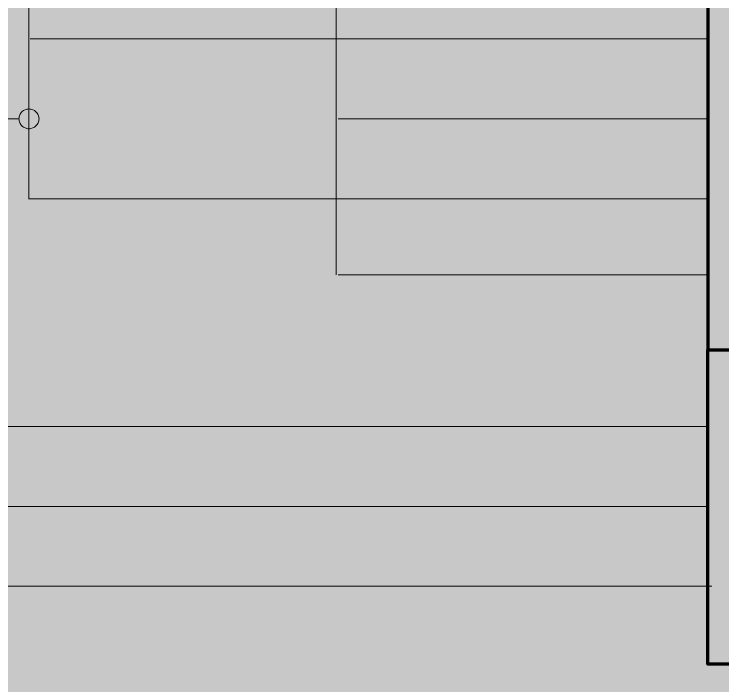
# Model space of a CAD drawing. Header units: millimetres. Extents: x 0 to 418, y 2 to 297.
# Drawn here: x 138.69 to 183.47, y 54.8 to 97.24 of the extents above; entities that cross this region are included whole.
import ezdxf

# ---------------------------------------------------------------- set-up
doc = ezdxf.new("R2010")
doc.units = ezdxf.units.MM
doc.header["$MEASUREMENT"] = 0
doc.layers.get('0').update_dxf_attribs({"linetype": 'CONTINUOUS'})

msp = doc.modelspace()

# ---------------------------------------------------------------- hatches: boundary and pattern name
at = {"true_color": 0xffffff}
for points in [[(-0.132, 297.01), (-0.132, 1.627), (417.7, 1.627), (417.7, 297.01)], [(-0.132, 297.01), (-0.132, 1.89), (417.7, 1.89), (417.7, 297.01)], [(182.522, 120.754), (182.522, 76.023), (192.619, 76.023), (192.619, 120.754)], [(182.522, 76.023), (182.522, 56.158), (192.471, 56.158), (192.471, 76.023)]]:
    msp.add_hatch(color=0, dxfattribs=at).paths.add_polyline_path(points)
at = {"true_color": 0x000007}
h = msp.add_hatch(color=0, dxfattribs=at)
edge = h.paths.add_edge_path()
edge.add_spline(control_points=[(140.259, 90.627), (140.259, 90.544), (140.242, 90.462), (140.209, 90.38), (140.209, 90.38), (140.176, 90.314), (140.127, 90.232), (140.061, 90.183), (140.061, 90.183), (140.012, 90.117), (139.946, 90.084), (139.864, 90.051), (139.864, 90.051), (139.782, 90.018), (139.699, 90.002), (139.617, 90.002), (139.617, 90.002), (139.535, 90.002), (139.453, 90.018), (139.387, 90.051), (139.387, 90.051), (139.305, 90.084), (139.239, 90.117), (139.173, 90.183), (139.173, 90.183), (139.124, 90.232), (139.074, 90.314), (139.042, 90.38), (139.042, 90.38), (139.009, 90.462), (138.992, 90.544), (138.992, 90.627), (138.992, 90.627), (138.992, 90.709), (139.009, 90.791), (139.042, 90.873), (139.042, 90.873), (139.074, 90.939), (139.124, 91.021), (139.173, 91.071), (139.173, 91.071), (139.239, 91.136), (139.305, 91.186), (139.387, 91.202), (139.387, 91.202), (139.453, 91.235), (139.535, 91.251), (139.617, 91.251), (139.617, 91.251), (139.699, 91.251), (139.782, 91.235), (139.864, 91.202), (139.864, 91.202), (139.946, 91.186), (140.012, 91.136), (140.061, 91.071), (140.061, 91.071), (140.127, 91.021), (140.176, 90.939), (140.209, 90.873), (140.209, 90.873), (140.242, 90.791), (140.259, 90.709), (140.259, 90.627)], knot_values=[0, 0, 0, 0, 0.015625, 0.015625, 0.015625, 0.015625, 0.03125, 0.03125, 0.03125, 0.03125, 0.046875, 0.046875, 0.046875, 0.046875, 0.0625, 0.0625, 0.0625, 0.0625, 0.078125, 0.078125, 0.078125, 0.078125, 0.09375, 0.09375, 0.09375, 0.09375, 0.109375, 0.109375, 0.109375, 0.109375, 0.125, 0.125, 0.125, 0.125, 0.140625, 0.140625, 0.140625, 0.140625, 0.15625, 0.15625, 0.15625, 0.15625, 0.171875, 0.171875, 0.171875, 0.171875, 0.1875, 0.1875, 0.1875, 0.1875, 0.203125, 0.203125, 0.203125, 0.203125, 0.21875, 0.21875, 0.21875, 0.21875, 0.234375, 0.234375, 0.234375, 0.234375, 1, 1, 1, 1], degree=3, periodic=0)

# ---------------------------------------------------------------- linework, layer by layer
at = {"color": 0, "linetype": 'Continuous', "lineweight": 70, "true_color": 0x000007}
for points in [[(182.522, 76.023), (192.619, 76.023), (192.619, 120.754), (182.522, 120.754)], [(182.522, 76.023), (192.471, 76.023), (192.471, 56.158), (182.522, 56.158)]]:
    msp.add_lwpolyline(points, close=True, dxfattribs=at)
at = {"color": 0, "linetype": 'Continuous', "lineweight": 20, "true_color": 0x000007}
for points in [[(159.055, 115.869), (159.039, 80.776), (159.039, 80.776)], [(139.617, 110.755), (139.617, 85.578), (139.617, 85.578)], [(139.699, 95.675), (182.621, 95.675), (182.621, 95.675)], [(138.992, 90.627), (115.377, 90.627), (115.377, 90.627)], [(159.154, 90.627), (182.621, 90.627), (182.621, 90.627)], [(139.584, 85.578), (182.522, 85.578), (182.522, 85.578)], [(159.154, 80.776), (182.621, 80.776), (182.621, 80.776)], [(115.131, 71.189), (182.538, 71.189), (182.538, 71.189)], [(115.46, 66.14), (182.538, 66.14), (182.538, 66.14)], [(115.723, 61.092), (182.785, 61.092), (182.785, 61.092)]]:
    msp.add_lwpolyline(points, dxfattribs=at)
msp.add_open_spline([(140.259, 90.627), (140.259, 90.544), (140.242, 90.462), (140.209, 90.38), (140.209, 90.38), (140.176, 90.314), (140.127, 90.232), (140.061, 90.183), (140.061, 90.183), (140.012, 90.117), (139.946, 90.084), (139.864, 90.051), (139.864, 90.051), (139.782, 90.018), (139.699, 90.002), (139.617, 90.002), (139.617, 90.002), (139.535, 90.002), (139.453, 90.018), (139.387, 90.051), (139.387, 90.051), (139.305, 90.084), (139.239, 90.117), (139.173, 90.183), (139.173, 90.183), (139.124, 90.232), (139.074, 90.314), (139.042, 90.38), (139.042, 90.38), (139.009, 90.462), (138.992, 90.544), (138.992, 90.627), (138.992, 90.627), (138.992, 90.709), (139.009, 90.791), (139.042, 90.873), (139.042, 90.873), (139.074, 90.939), (139.124, 91.021), (139.173, 91.071), (139.173, 91.071), (139.239, 91.136), (139.305, 91.186), (139.387, 91.202), (139.387, 91.202), (139.453, 91.235), (139.535, 91.251), (139.617, 91.251), (139.617, 91.251), (139.699, 91.251), (139.782, 91.235), (139.864, 91.202), (139.864, 91.202), (139.946, 91.186), (140.012, 91.136), (140.061, 91.071), (140.061, 91.071), (140.127, 91.021), (140.176, 90.939), (140.209, 90.873), (140.209, 90.873), (140.242, 90.791), (140.259, 90.709), (140.259, 90.627)], degree=3, knots=[0, 0, 0, 0, 0.015625, 0.015625, 0.015625, 0.015625, 0.03125, 0.03125, 0.03125, 0.03125, 0.046875, 0.046875, 0.046875, 0.046875, 0.0625, 0.0625, 0.0625, 0.0625, 0.078125, 0.078125, 0.078125, 0.078125, 0.09375, 0.09375, 0.09375, 0.09375, 0.109375, 0.109375, 0.109375, 0.109375, 0.125, 0.125, 0.125, 0.125, 0.140625, 0.140625, 0.140625, 0.140625, 0.15625, 0.15625, 0.15625, 0.15625, 0.171875, 0.171875, 0.171875, 0.171875, 0.1875, 0.1875, 0.1875, 0.1875, 0.203125, 0.203125, 0.203125, 0.203125, 0.21875, 0.21875, 0.21875, 0.21875, 0.234375, 0.234375, 0.234375, 0.234375, 1, 1, 1, 1], dxfattribs=at)

doc.saveas('drawing.dxf')
